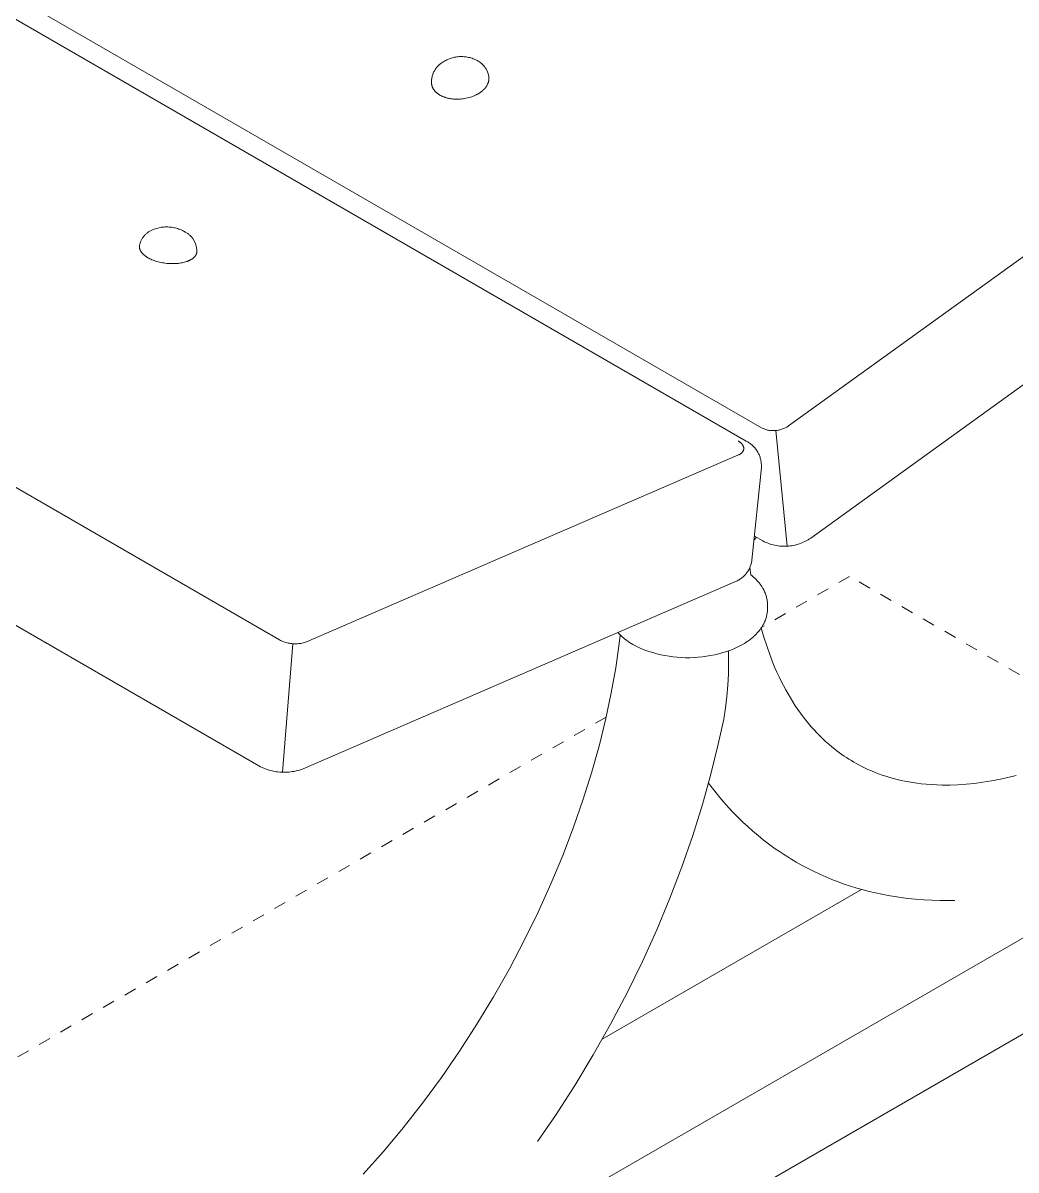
# Model space of a CAD drawing. Header units: inches. Extents: x -10 to 169, y -3 to 129.
# Drawn here: x 153.76 to 161.79, y 39.7 to 48.98 of the extents above; entities that cross this region are included whole.
import ezdxf

# ---------------------------------------------------------------- set-up
doc = ezdxf.new("R2010")
doc.units = ezdxf.units.IN
doc.linetypes.add('HIDDEN', pattern=[1.905, 1.27, -0.635])
doc.layers.add('ZANO_R', color=7, linetype='Continuous', lineweight=0)
doc.layers.add('ZANO_R_przerywana', color=250, linetype='HIDDEN', lineweight=0)

msp = doc.modelspace()

# ---------------------------------------------------------------- linework, layer by layer
at = {"layer": 'ZANO_R'}
for p, q in [((120.55331, 68.32183), (159.73256, 45.70168)), ((120.43024, 68.215), (159.60948, 45.59485)), ((155.83234, 43.98615), (116.6531, 66.6063)), ((155.66446, 42.96711), (116.48522, 65.58726)), ((157.1251, 48.63997), (157.13004, 48.6442)), ((157.12539, 48.64027), (157.13027, 48.64441)), ((157.13004, 48.6442), (157.13513, 48.64825)), ((157.13027, 48.64441), (157.13528, 48.64839)), ((157.13513, 48.64825), (157.14035, 48.65212)), ((157.13528, 48.64839), (157.14043, 48.65219)), ((157.14035, 48.65212), (157.1457, 48.65581)), ((157.14043, 48.65219), (157.1457, 48.65581)), ((157.1457, 48.65581), (157.15355, 48.66118)), ((157.1457, 48.65581), (157.15355, 48.66118)), ((157.15355, 48.66118), (157.16158, 48.66628)), ((157.15355, 48.66118), (157.16158, 48.66628)), ((157.16158, 48.66628), (157.16978, 48.67109)), ((157.16158, 48.66628), (157.16978, 48.67109)), ((157.16978, 48.67109), (157.17814, 48.67561)), ((157.16978, 48.67109), (157.17814, 48.67561)), ((157.17814, 48.67561), (157.18666, 48.67984)), ((157.17814, 48.67561), (157.18666, 48.67984)), ((157.18666, 48.67984), (157.19532, 48.68377)), ((157.18666, 48.67984), (157.19532, 48.68377)), ((157.19532, 48.68377), (157.20411, 48.6874)), ((157.19532, 48.68377), (157.20411, 48.6874)), ((157.20411, 48.6874), (157.21302, 48.69072)), ((157.20411, 48.6874), (157.21302, 48.69072)), ((157.21302, 48.69072), (157.22204, 48.69373)), ((157.21302, 48.69072), (157.22204, 48.69373)), ((157.22204, 48.69373), (157.23116, 48.69642)), ((157.22204, 48.69373), (157.23116, 48.69642)), ((157.23116, 48.69642), (157.24036, 48.69879)), ((157.23116, 48.69642), (157.24036, 48.69879)), ((157.24036, 48.69879), (157.24965, 48.70084)), ((157.24036, 48.69879), (157.24965, 48.70084)), ((157.24965, 48.70084), (157.259, 48.70257)), ((157.24965, 48.70084), (157.259, 48.70257)), ((157.259, 48.70257), (157.2684, 48.70397)), ((157.259, 48.70257), (157.2684, 48.70397)), ((157.2684, 48.70397), (157.27785, 48.70505)), ((157.2684, 48.70397), (157.27785, 48.70505)), ((157.27785, 48.70505), (157.28733, 48.70579)), ((157.27785, 48.70505), (157.28733, 48.70579)), ((157.28733, 48.70579), (157.29683, 48.7062)), ((157.28733, 48.70579), (157.29683, 48.7062)), ((157.29683, 48.7062), (157.30634, 48.70629)), ((157.29683, 48.7062), (157.30634, 48.70629)), ((157.30634, 48.70629), (157.31584, 48.70604)), ((157.30634, 48.70629), (157.31584, 48.70604)), ((157.31584, 48.70604), (157.32533, 48.70546)), ((157.31584, 48.70604), (157.32533, 48.70546)), ((157.32533, 48.70546), (157.3348, 48.70455)), ((157.32533, 48.70546), (157.3348, 48.70455)), ((157.3348, 48.70455), (157.34423, 48.70332)), ((157.3348, 48.70455), (157.34423, 48.70332)), ((157.34423, 48.70332), (157.3536, 48.70175)), ((157.34423, 48.70332), (157.3536, 48.70175)), ((157.3536, 48.70175), (157.36292, 48.69986)), ((157.3536, 48.70175), (157.36292, 48.69986)), ((157.36292, 48.69986), (157.37217, 48.69765)), ((157.36292, 48.69986), (157.37217, 48.69765)), ((157.37217, 48.69765), (157.38134, 48.69512)), ((157.37217, 48.69765), (157.38134, 48.69512)), ((157.38134, 48.69512), (157.39041, 48.69227)), ((157.38134, 48.69512), (157.39041, 48.69227)), ((157.39041, 48.69227), (157.39937, 48.6891)), ((157.39041, 48.69227), (157.39937, 48.6891)), ((157.39937, 48.6891), (157.40823, 48.68563)), ((157.39937, 48.6891), (157.40823, 48.68563)), ((157.40823, 48.68563), (157.41695, 48.68185)), ((157.40823, 48.68563), (157.41695, 48.68185)), ((157.41695, 48.68185), (157.42554, 48.67777)), ((157.41695, 48.68185), (157.42554, 48.67777)), ((157.42554, 48.67777), (157.43398, 48.67339)), ((157.42554, 48.67777), (157.43398, 48.67339)), ((157.43398, 48.67339), (157.4393, 48.67042)), ((157.43398, 48.67339), (157.43939, 48.67038)), ((157.4393, 48.67042), (157.44452, 48.66728)), ((157.43939, 48.67038), (157.44469, 48.66718)), ((157.44452, 48.66728), (157.44964, 48.66395)), ((157.44469, 48.66718), (157.44988, 48.66381)), ((157.44964, 48.66395), (157.45463, 48.66046)), ((157.44988, 48.66381), (157.45495, 48.66025)), ((157.45463, 48.66046), (157.4595, 48.6568)), ((157.45495, 48.66025), (157.45989, 48.65652)), ((157.4595, 48.6568), (157.46425, 48.65297)), ((157.45989, 48.65652), (157.4647, 48.65262)), ((157.46425, 48.65297), (157.46886, 48.64898)), ((157.4647, 48.65262), (157.46937, 48.64856)), ((157.46886, 48.64898), (157.47333, 48.64484)), ((157.46937, 48.64856), (157.4739, 48.64434)), ((157.47333, 48.64484), (157.47766, 48.64055)), ((157.4739, 48.64434), (157.47828, 48.63996)), ((157.47766, 48.64055), (157.48185, 48.63612)), ((157.06725, 48.54297), (157.06881, 48.54918)), ((157.06825, 48.54705), (157.06998, 48.55331)), ((157.06881, 48.54918), (157.07058, 48.55533)), ((157.06998, 48.55331), (157.07193, 48.55952)), ((157.07058, 48.55533), (157.07256, 48.56141)), ((157.07193, 48.55952), (157.0741, 48.56565)), ((157.07256, 48.56141), (157.07475, 48.56742)), ((157.0741, 48.56565), (157.07648, 48.5717)), ((157.07475, 48.56742), (157.07715, 48.57336)), ((157.07648, 48.5717), (157.07907, 48.57766)), ((157.07715, 48.57336), (157.07974, 48.5792)), ((157.07907, 48.57766), (157.08187, 48.58353)), ((157.07974, 48.5792), (157.08254, 48.58496)), ((157.08187, 48.58353), (157.08487, 48.5893)), ((157.08254, 48.58496), (157.08554, 48.59061)), ((157.08487, 48.5893), (157.08806, 48.59496)), ((157.08554, 48.59061), (157.08872, 48.59616)), ((157.08806, 48.59496), (157.09146, 48.60051)), ((157.08872, 48.59616), (157.0921, 48.6016)), ((157.09146, 48.60051), (157.09504, 48.60593)), ((157.0921, 48.6016), (157.09566, 48.60691)), ((157.09504, 48.60593), (157.09881, 48.61123)), ((157.09566, 48.60691), (157.0994, 48.6121)), ((157.09881, 48.61123), (157.10277, 48.61639)), ((157.0994, 48.6121), (157.10332, 48.61716)), ((157.10277, 48.61639), (157.1069, 48.62141)), ((157.10332, 48.61716), (157.10741, 48.62208)), ((157.1069, 48.62141), (157.11121, 48.62629)), ((157.10741, 48.62208), (157.11167, 48.62686)), ((157.11121, 48.62629), (157.11568, 48.63101)), ((157.11167, 48.62686), (157.11609, 48.63148)), ((157.11568, 48.63101), (157.12031, 48.63557)), ((157.11609, 48.63148), (157.12067, 48.63595)), ((157.12031, 48.63557), (157.1251, 48.63997)), ((157.12067, 48.63595), (157.12539, 48.64027)), ((157.47828, 48.63996), (157.48251, 48.63543)), ((157.48185, 48.63612), (157.48588, 48.63154)), ((157.48251, 48.63543), (157.48657, 48.63077)), ((157.48588, 48.63154), (157.48975, 48.62684)), ((157.48657, 48.63077), (157.49047, 48.62596)), ((157.48975, 48.62684), (157.49345, 48.622)), ((157.49047, 48.62596), (157.4942, 48.62102)), ((157.49345, 48.622), (157.497, 48.61704)), ((157.4942, 48.62102), (157.49776, 48.61595)), ((157.497, 48.61704), (157.50037, 48.61196)), ((157.49776, 48.61595), (157.50115, 48.61076)), ((157.50037, 48.61196), (157.50356, 48.60677)), ((157.50115, 48.61076), (157.50434, 48.60546)), ((157.50356, 48.60677), (157.50658, 48.60147)), ((157.50434, 48.60546), (157.50736, 48.60006)), ((157.50658, 48.60147), (157.50942, 48.59607)), ((157.50736, 48.60006), (157.51018, 48.59455)), ((157.50942, 48.59607), (157.51207, 48.59058)), ((157.51018, 48.59455), (157.51282, 48.58894)), ((157.51207, 48.59058), (157.51453, 48.58501)), ((157.51282, 48.58894), (157.51525, 48.58325)), ((157.51453, 48.58501), (157.5168, 48.57935)), ((157.51525, 48.58325), (157.51749, 48.57748)), ((157.5168, 48.57935), (157.51888, 48.57362)), ((157.51749, 48.57748), (157.51953, 48.57163)), ((157.51888, 48.57362), (157.52076, 48.56782)), ((157.51953, 48.57163), (157.52136, 48.56572)), ((157.52076, 48.56782), (157.52244, 48.56196)), ((157.52136, 48.56572), (157.52298, 48.55974)), ((157.52244, 48.56196), (157.52392, 48.55605)), ((157.52298, 48.55974), (157.5244, 48.55371)), ((157.52392, 48.55605), (157.5252, 48.55009)), ((157.5244, 48.55371), (157.52561, 48.54764)), ((157.5252, 48.55009), (157.52628, 48.54409)), ((157.52561, 48.54764), (157.52661, 48.54153)), ((157.06233, 48.50203), (157.0625, 48.50853)), ((157.06239, 48.49552), (157.06233, 48.50203)), ((157.06267, 48.48903), (157.06239, 48.49552)), ((157.06243, 48.49855), (157.06246, 48.50495)), ((157.06262, 48.49215), (157.06243, 48.49855)), ((157.06246, 48.50495), (157.06271, 48.51134)), ((157.0625, 48.50853), (157.0629, 48.51502)), ((157.06303, 48.48577), (157.06262, 48.49215)), ((157.06271, 48.51134), (157.06318, 48.51772)), ((157.0629, 48.51502), (157.06352, 48.52149)), ((157.06303, 48.48577), (157.06326, 48.484)), ((157.06318, 48.51772), (157.06387, 48.52408)), ((157.06326, 48.484), (157.06352, 48.48225)), ((157.06352, 48.52149), (157.06436, 48.52794)), ((157.06352, 48.48225), (157.06381, 48.48049)), ((157.06381, 48.48049), (157.06414, 48.47874)), ((157.06387, 48.52408), (157.06478, 48.53042)), ((157.06414, 48.47874), (157.06449, 48.477)), ((157.06436, 48.52794), (157.06544, 48.53435)), ((157.06449, 48.477), (157.06488, 48.47527)), ((157.06478, 48.53042), (157.06591, 48.53672)), ((157.06488, 48.47527), (157.0653, 48.47354)), ((157.0653, 48.47354), (157.06575, 48.47182)), ((157.06544, 48.53435), (157.06673, 48.54072)), ((157.06575, 48.47182), (157.06623, 48.4701)), ((157.06591, 48.53672), (157.06725, 48.54297)), ((157.06623, 48.4701), (157.06674, 48.4684)), ((157.06673, 48.54072), (157.06825, 48.54705)), ((157.06674, 48.4684), (157.06728, 48.4667)), ((157.06728, 48.4667), (157.06785, 48.46501)), ((157.06785, 48.46501), (157.06909, 48.46165)), ((157.06909, 48.46165), (157.07044, 48.45834)), ((157.07044, 48.45834), (157.07191, 48.45506)), ((157.07191, 48.45506), (157.0735, 48.45183)), ((157.49851, 48.4547), (157.50141, 48.45845)), ((157.50141, 48.45845), (157.50418, 48.46226)), ((157.50418, 48.46226), (157.50681, 48.46613)), ((157.50681, 48.46613), (157.50931, 48.47006)), ((157.50931, 48.47006), (157.51167, 48.47404)), ((157.51167, 48.47404), (157.51387, 48.47808)), ((157.51387, 48.47808), (157.51593, 48.48216)), ((157.51593, 48.48216), (157.51689, 48.48421)), ((157.51689, 48.48421), (157.51782, 48.48628)), ((157.51782, 48.48628), (157.51871, 48.48835)), ((157.51871, 48.48835), (157.51955, 48.49043)), ((157.51955, 48.49043), (157.52036, 48.49253)), ((157.52036, 48.49253), (157.52112, 48.49463)), ((157.52112, 48.49463), (157.52184, 48.49673)), ((157.52184, 48.49673), (157.52252, 48.49885)), ((157.52252, 48.49885), (157.52315, 48.50096)), ((157.52315, 48.50096), (157.52374, 48.50309)), ((157.52374, 48.50309), (157.52428, 48.50522)), ((157.52428, 48.50522), (157.52478, 48.50735)), ((157.52478, 48.50735), (157.52524, 48.50949)), ((157.52524, 48.50949), (157.52565, 48.51163)), ((157.52565, 48.51163), (157.52602, 48.51377)), ((157.52602, 48.51377), (157.52634, 48.51591)), ((157.52634, 48.51591), (157.52661, 48.51806)), ((157.52684, 48.53942), (157.52661, 48.54153)), ((157.52661, 48.51806), (157.52684, 48.5202)), ((157.52702, 48.5373), (157.52684, 48.53942)), ((157.52684, 48.5202), (157.52703, 48.52235)), ((157.52716, 48.53517), (157.52702, 48.5373)), ((157.52703, 48.52235), (157.52717, 48.52449)), ((157.52726, 48.53304), (157.52716, 48.53517)), ((157.52717, 48.52449), (157.52726, 48.52663)), ((157.5273, 48.53091), (157.52726, 48.53304)), ((157.52726, 48.52663), (157.5273, 48.52877)), ((157.5273, 48.52877), (157.5273, 48.53091)), ((157.0735, 48.45183), (157.07519, 48.44864)), ((157.07519, 48.44864), (157.07699, 48.4455)), ((157.07699, 48.4455), (157.07891, 48.4424)), ((157.07891, 48.4424), (157.08092, 48.43936)), ((157.08092, 48.43936), (157.08303, 48.43636)), ((157.08303, 48.43636), (157.08525, 48.43342)), ((157.08525, 48.43342), (157.08755, 48.43054)), ((157.08755, 48.43054), (157.08995, 48.42771)), ((157.08995, 48.42771), (157.09243, 48.42494)), ((157.09243, 48.42494), (157.095, 48.42223)), ((157.095, 48.42223), (157.09765, 48.41958)), ((157.09765, 48.41958), (157.10038, 48.41699)), ((157.10038, 48.41699), (157.10318, 48.41446)), ((157.10318, 48.41446), (157.10605, 48.412)), ((157.10605, 48.412), (157.10899, 48.4096)), ((157.10899, 48.4096), (157.11199, 48.40726)), ((157.11199, 48.40726), (157.11505, 48.40499)), ((157.11505, 48.40499), (157.11816, 48.40278)), ((157.11816, 48.40278), (157.12133, 48.40063)), ((157.12133, 48.40063), (157.12455, 48.39855)), ((157.12455, 48.39855), (157.12781, 48.39653)), ((157.12781, 48.39653), (157.13111, 48.39458)), ((157.13111, 48.39458), (157.13482, 48.3925)), ((157.13482, 48.3925), (157.13864, 48.39045)), ((157.13864, 48.39045), (157.14257, 48.38845)), ((157.14257, 48.38845), (157.14661, 48.3865)), ((157.14661, 48.3865), (157.15076, 48.3846)), ((157.15076, 48.3846), (157.15503, 48.38275)), ((157.15503, 48.38275), (157.1594, 48.38096)), ((157.1594, 48.38096), (157.16388, 48.37923)), ((157.16388, 48.37923), (157.16847, 48.37756)), ((157.16847, 48.37756), (157.17317, 48.37596)), ((157.17317, 48.37596), (157.17796, 48.37442)), ((157.17796, 48.37442), (157.18286, 48.37295)), ((157.18286, 48.37295), (157.18785, 48.37156)), ((157.18785, 48.37156), (157.19293, 48.37025)), ((157.19293, 48.37025), (157.19811, 48.36901)), ((157.19811, 48.36901), (157.20337, 48.36786)), ((157.20337, 48.36786), (157.20872, 48.36679)), ((157.20872, 48.36679), (157.21415, 48.36581)), ((157.21415, 48.36581), (157.21965, 48.36491)), ((157.21965, 48.36491), (157.22522, 48.36411)), ((157.22522, 48.36411), (157.23086, 48.3634)), ((157.23086, 48.3634), (157.23656, 48.36278)), ((157.23656, 48.36278), (157.24813, 48.36184)), ((157.28376, 48.3614), (157.29579, 48.36206)), ((157.29579, 48.36206), (157.30782, 48.36314)), ((157.30782, 48.36314), (157.3198, 48.36461)), ((157.3198, 48.36461), (157.33168, 48.36648)), ((157.33168, 48.36648), (157.34341, 48.36872)), ((157.34341, 48.36872), (157.35495, 48.37134)), ((157.35495, 48.37134), (157.36627, 48.3743)), ((157.36627, 48.3743), (157.37731, 48.3776)), ((157.37731, 48.3776), (157.38805, 48.3812)), ((157.38805, 48.3812), (157.39845, 48.3851)), ((157.39845, 48.3851), (157.40848, 48.38926)), ((157.40848, 48.38926), (157.41335, 48.39143)), ((157.41335, 48.39143), (157.41812, 48.39366)), ((157.41812, 48.39366), (157.42279, 48.39594)), ((157.42279, 48.39594), (157.42736, 48.39827)), ((157.42736, 48.39827), (157.43181, 48.40064)), ((157.43181, 48.40064), (157.43616, 48.40307)), ((157.43616, 48.40307), (157.4404, 48.40553)), ((157.4404, 48.40553), (157.44452, 48.40803)), ((157.44452, 48.40803), (157.44854, 48.41056)), ((157.44854, 48.41056), (157.45244, 48.41313)), ((157.45244, 48.41313), (157.45623, 48.41572)), ((157.45623, 48.41572), (157.4599, 48.41834)), ((157.4599, 48.41834), (157.46381, 48.42125)), ((157.46381, 48.42125), (157.46766, 48.42424)), ((157.46766, 48.42424), (157.47144, 48.42731)), ((157.47144, 48.42731), (157.47514, 48.43046)), ((157.47514, 48.43046), (157.47877, 48.4337)), ((157.47877, 48.4337), (157.48231, 48.43701)), ((157.48231, 48.43701), (157.48576, 48.4404)), ((157.48576, 48.4404), (157.48911, 48.44387)), ((157.48911, 48.44387), (157.49235, 48.44741)), ((157.49235, 48.44741), (157.49549, 48.45102)), ((157.49549, 48.45102), (157.49851, 48.4547)), ((157.24813, 48.36184), (157.25988, 48.36129)), ((157.25988, 48.36129), (157.27178, 48.36114)), ((157.27178, 48.36114), (157.28376, 48.3614)), ((159.95183, 45.71695), (163.44638, 48.23881)), ((154.72708, 47.24366), (154.73048, 47.24837)), ((154.73018, 47.24797), (154.73375, 47.2526)), ((154.73048, 47.24837), (154.73405, 47.25296)), ((154.73375, 47.2526), (154.73748, 47.2571)), ((154.73405, 47.25296), (154.73778, 47.25742)), ((154.73748, 47.2571), (154.74136, 47.26147)), ((154.73778, 47.25742), (154.74165, 47.26176)), ((154.74136, 47.26147), (154.74539, 47.2657)), ((154.74165, 47.26176), (154.74567, 47.26596)), ((154.74539, 47.2657), (154.74956, 47.26979)), ((154.74567, 47.26596), (154.74983, 47.27002)), ((154.74956, 47.26979), (154.75387, 47.27373)), ((154.74983, 47.27002), (154.75413, 47.27393)), ((154.75387, 47.27373), (154.75832, 47.27753)), ((154.75413, 47.27393), (154.75856, 47.2777)), ((154.75832, 47.27753), (154.76289, 47.28117)), ((154.75856, 47.2777), (154.76311, 47.28131)), ((154.76289, 47.28117), (154.76758, 47.28465)), ((154.76311, 47.28131), (154.76779, 47.28477)), ((154.76758, 47.28465), (154.77239, 47.28796)), ((154.76779, 47.28477), (154.77258, 47.28806)), ((154.77239, 47.28796), (154.77732, 47.29111)), ((154.77258, 47.28806), (154.77748, 47.29119)), ((154.77732, 47.29111), (154.78235, 47.29409)), ((154.77748, 47.29119), (154.78248, 47.29415)), ((154.78235, 47.29409), (154.78747, 47.29689)), ((154.78248, 47.29415), (154.78758, 47.29693)), ((154.78747, 47.29689), (154.79269, 47.29951)), ((154.78758, 47.29693), (154.79278, 47.29954)), ((154.79269, 47.29951), (154.798, 47.30196)), ((154.79278, 47.29954), (154.79806, 47.30197)), ((154.798, 47.30196), (154.80339, 47.30422)), ((154.79806, 47.30197), (154.80342, 47.30422)), ((154.80339, 47.30422), (154.80885, 47.30629)), ((154.80342, 47.30422), (154.80885, 47.30629)), ((154.80885, 47.30629), (154.81835, 47.30992)), ((154.80885, 47.30629), (154.81835, 47.30992)), ((154.81835, 47.30992), (154.82796, 47.31322)), ((154.81835, 47.30992), (154.82796, 47.31322)), ((154.82796, 47.31322), (154.83769, 47.31619)), ((154.82796, 47.31322), (154.83769, 47.31619)), ((154.83769, 47.31619), (154.84751, 47.31882)), ((154.83769, 47.31619), (154.84751, 47.31882)), ((154.84751, 47.31882), (154.85741, 47.32111)), ((154.84751, 47.31882), (154.85741, 47.32111)), ((154.85741, 47.32111), (154.86739, 47.32306)), ((154.85741, 47.32111), (154.86739, 47.32306)), ((154.86739, 47.32306), (154.87742, 47.32466)), ((154.86739, 47.32306), (154.87742, 47.32466)), ((154.87742, 47.32466), (154.88751, 47.32592)), ((154.87742, 47.32466), (154.88751, 47.32592)), ((154.88751, 47.32592), (154.89764, 47.32683)), ((154.88751, 47.32592), (154.89764, 47.32683)), ((154.89764, 47.32683), (154.90779, 47.32739)), ((154.89764, 47.32683), (154.90779, 47.32739)), ((154.90779, 47.32739), (154.91795, 47.3276)), ((154.90779, 47.32739), (154.91795, 47.3276)), ((154.91795, 47.3276), (154.92811, 47.32745)), ((154.91795, 47.3276), (154.92811, 47.32745)), ((154.92811, 47.32745), (154.93827, 47.32696)), ((154.92811, 47.32745), (154.93827, 47.32696)), ((154.93827, 47.32696), (154.9484, 47.32612)), ((154.93827, 47.32696), (154.9484, 47.32612)), ((154.9484, 47.32612), (154.95849, 47.32493)), ((154.9484, 47.32612), (154.95849, 47.32493)), ((154.95849, 47.32493), (154.96854, 47.3234)), ((154.95849, 47.32493), (154.96854, 47.3234)), ((154.96854, 47.3234), (154.97853, 47.32152)), ((154.96854, 47.3234), (154.97853, 47.32152)), ((154.97853, 47.32152), (154.98845, 47.31929)), ((154.97853, 47.32152), (154.98845, 47.31929)), ((154.98845, 47.31929), (154.99829, 47.31673)), ((154.98845, 47.31929), (154.99829, 47.31673)), ((154.99829, 47.31673), (155.00803, 47.31383)), ((154.99829, 47.31673), (155.00803, 47.31383)), ((155.00803, 47.31383), (155.01767, 47.31059)), ((155.00803, 47.31383), (155.01767, 47.31059)), ((155.01767, 47.31059), (155.02719, 47.30702)), ((155.01767, 47.31059), (155.02719, 47.30702)), ((155.02719, 47.30702), (155.03658, 47.30313)), ((155.02719, 47.30702), (155.03658, 47.30313)), ((155.03658, 47.30313), (155.04583, 47.29892)), ((155.03658, 47.30313), (155.04583, 47.29892)), ((155.04583, 47.29892), (155.05493, 47.29439)), ((155.04583, 47.29892), (155.05493, 47.29439)), ((155.05493, 47.29439), (155.06387, 47.28955)), ((155.05493, 47.29439), (155.06387, 47.28955)), ((155.06387, 47.28955), (155.06931, 47.28676)), ((155.06387, 47.28955), (155.06937, 47.28674)), ((155.06931, 47.28676), (155.07465, 47.28379)), ((155.06937, 47.28674), (155.07477, 47.28374)), ((155.07465, 47.28379), (155.07989, 47.28064)), ((155.07477, 47.28374), (155.08006, 47.28056)), ((155.07989, 47.28064), (155.08501, 47.27731)), ((155.08006, 47.28056), (155.08523, 47.27719)), ((155.08501, 47.27731), (155.09002, 47.2738)), ((155.08523, 47.27719), (155.09029, 47.27365)), ((155.09002, 47.2738), (155.0949, 47.27012)), ((155.09029, 47.27365), (155.09522, 47.26993)), ((155.0949, 47.27012), (155.09965, 47.26628)), ((155.09522, 47.26993), (155.10001, 47.26604)), ((155.09965, 47.26628), (155.10427, 47.26228)), ((155.10001, 47.26604), (155.10467, 47.26198)), ((155.10427, 47.26228), (155.10875, 47.25812)), ((155.10467, 47.26198), (155.10918, 47.25777)), ((155.10875, 47.25812), (155.11308, 47.25381)), ((155.10918, 47.25777), (155.11355, 47.2534)), ((155.11308, 47.25381), (155.11726, 47.24935)), ((155.11355, 47.2534), (155.11775, 47.24888)), ((155.11726, 47.24935), (155.12128, 47.24475)), ((155.11775, 47.24888), (155.1218, 47.24421)), ((163.62752, 47.33236), (160.13297, 44.8105)), ((154.69833, 47.1669), (154.69835, 47.16852)), ((154.69836, 47.16529), (154.69833, 47.1669)), ((154.69835, 47.16852), (154.6984, 47.17013)), ((154.69844, 47.16367), (154.69836, 47.16529)), ((154.6984, 47.17013), (154.69851, 47.17173)), ((154.69856, 47.16204), (154.69844, 47.16367)), ((154.69851, 47.17173), (154.69865, 47.17334)), ((154.69872, 47.16042), (154.69856, 47.16204)), ((154.69865, 47.17334), (154.69968, 47.17909)), ((154.69893, 47.15879), (154.69872, 47.16042)), ((154.69875, 47.17425), (154.69981, 47.17997)), ((154.69919, 47.15716), (154.69893, 47.15879)), ((154.69948, 47.15553), (154.69919, 47.15716)), ((154.69982, 47.1539), (154.69948, 47.15553)), ((154.69968, 47.17909), (154.7009, 47.1848)), ((154.69981, 47.17997), (154.70106, 47.18565)), ((154.7009, 47.1848), (154.70231, 47.19047)), ((154.70106, 47.18565), (154.7025, 47.19128)), ((154.70231, 47.19047), (154.70392, 47.19609)), ((154.7025, 47.19128), (154.70413, 47.19686)), ((154.70392, 47.19609), (154.70572, 47.20165)), ((154.70413, 47.19686), (154.70596, 47.20238)), ((154.70572, 47.20165), (154.70772, 47.20714)), ((154.70596, 47.20238), (154.70797, 47.20784)), ((154.70772, 47.20714), (154.7099, 47.21256)), ((154.70797, 47.20784), (154.71016, 47.21322)), ((154.7099, 47.21256), (154.71226, 47.21791)), ((154.71016, 47.21322), (154.71254, 47.21852)), ((154.71226, 47.21791), (154.71481, 47.22316)), ((154.71254, 47.21852), (154.7151, 47.22374)), ((154.71481, 47.22316), (154.71754, 47.22833)), ((154.7151, 47.22374), (154.71784, 47.22887)), ((154.71754, 47.22833), (154.72044, 47.2334)), ((154.71784, 47.22887), (154.72075, 47.23391)), ((154.72044, 47.2334), (154.72352, 47.23837)), ((154.72075, 47.23391), (154.72383, 47.23884)), ((154.72352, 47.23837), (154.72677, 47.24323)), ((154.72383, 47.23884), (154.72708, 47.24366)), ((154.72677, 47.24323), (154.73018, 47.24797)), ((155.12128, 47.24475), (155.12515, 47.24001)), ((155.1218, 47.24421), (155.12568, 47.23941)), ((155.12515, 47.24001), (155.12885, 47.23515)), ((155.12568, 47.23941), (155.1294, 47.23448)), ((155.12885, 47.23515), (155.13238, 47.23016)), ((155.1294, 47.23448), (155.13293, 47.22942)), ((155.13238, 47.23016), (155.13573, 47.22505)), ((155.13293, 47.22942), (155.13629, 47.22423)), ((155.13573, 47.22505), (155.13891, 47.21983)), ((155.13629, 47.22423), (155.13947, 47.21894)), ((155.13891, 47.21983), (155.14191, 47.2145)), ((155.13947, 47.21894), (155.14246, 47.21354)), ((155.14191, 47.2145), (155.14472, 47.20907)), ((155.14246, 47.21354), (155.14526, 47.20803)), ((155.14472, 47.20907), (155.14734, 47.20355)), ((155.14526, 47.20803), (155.14786, 47.20243)), ((155.14734, 47.20355), (155.14977, 47.19795)), ((155.14786, 47.20243), (155.15027, 47.19675)), ((155.14977, 47.19795), (155.15201, 47.19226)), ((155.15027, 47.19675), (155.15248, 47.19098)), ((155.15201, 47.19226), (155.15405, 47.1865)), ((155.15248, 47.19098), (155.15448, 47.18514)), ((155.15405, 47.1865), (155.15589, 47.18067)), ((155.15448, 47.18514), (155.15629, 47.17924)), ((155.15589, 47.18067), (155.15753, 47.17478)), ((155.15629, 47.17924), (155.15788, 47.17327)), ((155.15753, 47.17478), (155.15896, 47.16884)), ((155.15788, 47.17327), (155.15926, 47.16725)), ((155.15896, 47.16884), (155.16019, 47.16285)), ((155.15926, 47.16725), (155.16044, 47.16119)), ((155.16019, 47.16285), (155.16121, 47.15683)), ((155.16044, 47.16119), (155.1614, 47.15509)), ((155.16121, 47.15683), (155.16203, 47.15077)), ((154.70021, 47.15228), (154.69982, 47.1539)), ((154.70063, 47.15065), (154.70021, 47.15228)), ((154.70111, 47.14902), (154.70063, 47.15065)), ((154.70162, 47.1474), (154.70111, 47.14902)), ((154.70218, 47.14577), (154.70162, 47.1474)), ((154.70277, 47.14415), (154.70218, 47.14577)), ((154.70341, 47.14254), (154.70277, 47.14415)), ((154.7041, 47.14092), (154.70341, 47.14254)), ((154.70482, 47.13931), (154.7041, 47.14092)), ((154.70559, 47.13771), (154.70482, 47.13931)), ((154.70639, 47.1361), (154.70559, 47.13771)), ((154.70724, 47.13451), (154.70639, 47.1361)), ((154.70812, 47.13292), (154.70724, 47.13451)), ((154.70904, 47.13133), (154.70812, 47.13292)), ((154.71001, 47.12976), (154.70904, 47.13133)), ((154.71101, 47.12819), (154.71001, 47.12976)), ((154.71205, 47.12662), (154.71101, 47.12819)), ((154.71312, 47.12507), (154.71205, 47.12662)), ((154.71423, 47.12352), (154.71312, 47.12507)), ((154.71538, 47.12198), (154.71423, 47.12352)), ((154.71778, 47.11892), (154.71538, 47.12198)), ((154.72032, 47.11591), (154.71778, 47.11892)), ((154.72298, 47.11293), (154.72032, 47.11591)), ((154.72578, 47.11), (154.72298, 47.11293)), ((154.72869, 47.10711), (154.72578, 47.11)), ((154.73172, 47.10428), (154.72869, 47.10711)), ((154.73486, 47.10148), (154.73172, 47.10428)), ((154.73811, 47.09875), (154.73486, 47.10148)), ((154.74145, 47.09606), (154.73811, 47.09875)), ((154.74488, 47.09343), (154.74145, 47.09606)), ((154.74841, 47.09085), (154.74488, 47.09343)), ((154.75201, 47.08833), (154.74841, 47.09085)), ((154.75569, 47.08587), (154.75201, 47.08833)), ((154.75943, 47.08347), (154.75569, 47.08587)), ((154.76325, 47.08113), (154.75943, 47.08347)), ((154.76712, 47.07885), (154.76325, 47.08113)), ((154.77464, 47.07467), (154.76712, 47.07885)), ((154.78261, 47.07057), (154.77464, 47.07467)), ((154.79103, 47.06656), (154.78261, 47.07057)), ((154.79989, 47.06268), (154.79103, 47.06656)), ((154.80917, 47.05892), (154.79989, 47.06268)), ((155.11525, 47.0631), (155.11216, 47.06137)), ((155.11827, 47.06488), (155.11525, 47.0631)), ((155.12123, 47.06672), (155.11827, 47.06488)), ((155.12411, 47.06861), (155.12123, 47.06672)), ((155.12692, 47.07055), (155.12411, 47.06861)), ((155.12966, 47.07255), (155.12692, 47.07055)), ((155.13231, 47.07459), (155.12966, 47.07255)), ((155.13487, 47.07668), (155.13231, 47.07459)), ((155.13735, 47.07883), (155.13487, 47.07668)), ((155.13973, 47.08102), (155.13735, 47.07883)), ((155.14201, 47.08326), (155.13973, 47.08102)), ((155.1442, 47.08554), (155.14201, 47.08326)), ((155.14628, 47.08787), (155.1442, 47.08554)), ((155.14728, 47.08905), (155.14628, 47.08787)), ((155.14825, 47.09025), (155.14728, 47.08905)), ((155.1492, 47.09145), (155.14825, 47.09025)), ((155.15011, 47.09266), (155.1492, 47.09145)), ((155.151, 47.09388), (155.15011, 47.09266)), ((155.15186, 47.09512), (155.151, 47.09388)), ((155.1527, 47.09636), (155.15186, 47.09512)), ((155.1535, 47.09761), (155.1527, 47.09636)), ((155.15427, 47.09887), (155.1535, 47.09761)), ((155.15502, 47.10014), (155.15427, 47.09887)), ((155.15573, 47.10142), (155.15502, 47.10014)), ((155.15641, 47.10271), (155.15573, 47.10142)), ((155.15706, 47.10401), (155.15641, 47.10271)), ((155.15769, 47.10531), (155.15706, 47.10401)), ((155.15827, 47.10663), (155.15769, 47.10531)), ((155.15883, 47.10795), (155.15827, 47.10663)), ((155.15936, 47.10928), (155.15883, 47.10795)), ((155.15985, 47.11061), (155.15936, 47.10928)), ((155.16031, 47.11195), (155.15985, 47.11061)), ((155.16074, 47.1133), (155.16031, 47.11195)), ((155.16114, 47.11466), (155.16074, 47.1133)), ((155.1615, 47.11602), (155.16114, 47.11466)), ((155.1614, 47.15509), (155.16215, 47.14896)), ((155.16183, 47.11738), (155.1615, 47.11602)), ((155.16213, 47.11876), (155.16183, 47.11738)), ((155.16203, 47.15077), (155.16263, 47.14469)), ((155.1624, 47.12013), (155.16213, 47.11876)), ((155.16215, 47.14896), (155.16268, 47.14281)), ((155.16263, 47.12152), (155.1624, 47.12013)), ((155.16263, 47.14469), (155.16303, 47.13859)), ((155.16283, 47.1229), (155.16263, 47.12152)), ((155.16268, 47.14281), (155.163, 47.13664)), ((155.16299, 47.12429), (155.16283, 47.1229)), ((155.1631, 47.13047), (155.16299, 47.12429)), ((155.163, 47.13664), (155.1631, 47.13047)), ((155.16303, 47.13859), (155.16322, 47.13248)), ((155.16322, 47.13248), (155.16319, 47.12637)), ((154.81886, 47.05533), (154.80917, 47.05892)), ((154.82894, 47.0519), (154.81886, 47.05533)), ((154.83937, 47.04868), (154.82894, 47.0519)), ((154.85015, 47.04567), (154.83937, 47.04868)), ((154.86122, 47.04289), (154.85015, 47.04567)), ((154.87257, 47.04036), (154.86122, 47.04289)), ((154.88413, 47.0381), (154.87257, 47.04036)), ((154.89589, 47.03612), (154.88413, 47.0381)), ((154.90778, 47.03442), (154.89589, 47.03612)), ((154.91976, 47.03303), (154.90778, 47.03442)), ((154.93179, 47.03195), (154.91976, 47.03303)), ((154.94382, 47.03118), (154.93179, 47.03195)), ((154.9558, 47.03072), (154.94382, 47.03118)), ((154.96768, 47.03058), (154.9558, 47.03072)), ((154.97941, 47.03076), (154.96768, 47.03058)), ((154.99096, 47.03124), (154.97941, 47.03076)), ((155.00227, 47.03202), (154.99096, 47.03124)), ((155.01331, 47.03309), (155.00227, 47.03202)), ((155.02405, 47.03444), (155.01331, 47.03309)), ((155.03445, 47.03606), (155.02405, 47.03444)), ((155.04448, 47.03793), (155.03445, 47.03606)), ((155.05413, 47.04004), (155.04448, 47.03793)), ((155.06336, 47.04237), (155.05413, 47.04004)), ((155.07216, 47.04489), (155.06336, 47.04237)), ((155.08052, 47.0476), (155.07216, 47.04489)), ((155.08454, 47.04902), (155.08052, 47.0476)), ((155.08844, 47.05048), (155.08454, 47.04902)), ((155.09223, 47.05198), (155.08844, 47.05048)), ((155.0959, 47.05351), (155.09223, 47.05198)), ((155.09925, 47.05497), (155.0959, 47.05351)), ((155.10255, 47.05649), (155.09925, 47.05497)), ((155.10581, 47.05806), (155.10255, 47.05649)), ((155.10901, 47.05969), (155.10581, 47.05806)), ((155.11216, 47.06137), (155.10901, 47.05969)), ((159.73256, 45.70168), (159.73951, 45.69844)), ((159.73951, 45.69844), (159.74657, 45.69544)), ((159.74657, 45.69544), (159.75373, 45.69269)), ((159.75373, 45.69269), (159.76099, 45.6902)), ((159.76099, 45.6902), (159.76832, 45.68795)), ((159.76832, 45.68795), (159.77573, 45.68597)), ((159.77573, 45.68597), (159.78321, 45.68424)), ((159.78321, 45.68424), (159.79074, 45.68277)), ((159.79074, 45.68277), (159.79832, 45.68157)), ((159.79832, 45.68157), (159.80593, 45.68064)), ((159.80593, 45.68064), (159.81357, 45.67997)), ((159.81357, 45.67997), (159.82123, 45.67956)), ((159.82123, 45.67956), (159.8289, 45.67943)), ((159.8289, 45.67943), (159.83657, 45.67956)), ((159.83657, 45.67956), (159.84424, 45.67996)), ((159.84424, 45.67996), (159.85188, 45.68062)), ((159.94207, 44.74425), (159.84937, 45.68043)), ((159.85188, 45.68062), (159.85949, 45.68156)), ((159.85949, 45.68156), (159.86707, 45.68275)), ((159.86707, 45.68275), (159.8746, 45.68422)), ((159.8746, 45.68422), (159.88208, 45.68594)), ((159.88208, 45.68594), (159.88949, 45.68792)), ((159.88949, 45.68792), (159.89683, 45.69016)), ((159.89683, 45.69016), (159.90408, 45.69266)), ((159.90408, 45.69266), (159.91124, 45.6954)), ((159.91124, 45.6954), (159.91831, 45.6984)), ((159.91831, 45.6984), (159.92526, 45.70163)), ((159.92526, 45.70163), (159.9321, 45.70511)), ((159.9321, 45.70511), (159.93881, 45.70883)), ((159.93881, 45.70883), (159.94539, 45.71278)), ((159.94539, 45.71278), (159.95183, 45.71695)), ((159.54531, 45.59404), (159.5476, 45.59307)), ((159.5476, 45.59307), (159.54987, 45.59202)), ((159.54987, 45.59202), (159.55209, 45.59089)), ((159.55209, 45.59089), (159.55428, 45.58969)), ((159.55428, 45.58969), (159.55642, 45.58842)), ((159.55642, 45.58842), (159.55852, 45.58707)), ((159.55852, 45.58707), (159.56057, 45.58565)), ((159.56057, 45.58565), (159.56257, 45.58416)), ((159.56257, 45.58416), (159.56452, 45.5826)), ((159.56452, 45.5826), (159.56642, 45.58098)), ((159.56642, 45.58098), (159.56826, 45.5793)), ((159.56826, 45.5793), (159.57004, 45.57755)), ((159.57004, 45.57755), (159.57176, 45.57574)), ((159.60948, 45.59485), (159.61628, 45.59129)), ((159.61628, 45.59129), (159.62295, 45.5875)), ((159.62295, 45.5875), (159.62949, 45.58348)), ((159.62949, 45.58348), (159.63588, 45.57924)), ((159.63588, 45.57924), (159.64213, 45.57478)), ((159.54833, 45.4839), (159.55047, 45.48467)), ((159.55047, 45.48467), (159.55259, 45.48552)), ((159.55259, 45.48552), (159.55467, 45.48644)), ((159.55467, 45.48644), (159.55672, 45.48743)), ((159.55672, 45.48743), (159.55874, 45.48849)), ((159.55874, 45.48849), (159.56071, 45.48962)), ((159.56071, 45.48962), (159.56265, 45.49082)), ((159.56265, 45.49082), (159.56454, 45.49209)), ((159.56454, 45.49209), (159.56639, 45.49342)), ((159.56639, 45.49342), (159.56819, 45.49481)), ((159.56819, 45.49481), (159.56995, 45.49627)), ((159.56995, 45.49627), (159.57164, 45.49779)), ((159.57164, 45.49779), (159.57329, 45.49936)), ((159.57176, 45.57574), (159.57342, 45.57388)), ((159.57329, 45.49936), (159.57488, 45.50099)), ((159.57342, 45.57388), (159.57501, 45.57196)), ((159.57488, 45.50099), (159.57641, 45.50268)), ((159.57501, 45.57196), (159.57654, 45.56999)), ((159.57641, 45.50268), (159.57789, 45.50441)), ((159.57654, 45.56999), (159.57799, 45.56796)), ((159.57789, 45.50441), (159.5793, 45.5062)), ((159.57799, 45.56796), (159.57938, 45.56589)), ((159.5793, 45.5062), (159.58065, 45.50803)), ((159.57938, 45.56589), (159.5807, 45.56377)), ((159.58065, 45.50803), (159.58193, 45.50992)), ((159.5807, 45.56377), (159.58194, 45.56161)), ((159.58193, 45.50992), (159.58315, 45.51184)), ((159.58194, 45.56161), (159.58311, 45.5594)), ((159.58311, 45.5594), (159.5842, 45.55716)), ((159.58315, 45.51184), (159.5843, 45.51381)), ((159.5842, 45.55716), (159.58522, 45.55488)), ((159.5843, 45.51381), (159.58538, 45.51581)), ((159.58522, 45.55488), (159.58616, 45.55257)), ((159.58538, 45.51581), (159.5864, 45.51785)), ((159.58616, 45.55257), (159.58701, 45.55023)), ((159.5864, 45.51785), (159.58733, 45.51992)), ((159.58701, 45.55023), (159.58779, 45.54786)), ((159.58733, 45.51992), (159.5882, 45.52203)), ((159.58779, 45.54786), (159.58849, 45.54546)), ((159.5882, 45.52203), (159.589, 45.52417)), ((159.58849, 45.54546), (159.5891, 45.54304)), ((159.589, 45.52417), (159.58971, 45.52633)), ((159.5891, 45.54304), (159.58963, 45.54061)), ((159.58963, 45.54061), (159.59008, 45.53815)), ((159.58971, 45.52633), (159.59036, 45.52851)), ((159.59008, 45.53815), (159.59044, 45.53568)), ((159.59036, 45.52851), (159.59093, 45.53072)), ((159.59044, 45.53568), (159.59072, 45.53321)), ((159.59072, 45.53321), (159.59091, 45.53072)), ((159.64213, 45.57478), (159.64822, 45.57011)), ((159.64822, 45.57011), (159.65414, 45.56524)), ((159.65414, 45.56524), (159.6599, 45.56016)), ((159.6599, 45.56016), (159.66548, 45.55489)), ((159.66548, 45.55489), (159.67087, 45.54943)), ((159.67087, 45.54943), (159.67607, 45.54378)), ((159.67607, 45.54378), (159.68107, 45.53796)), ((159.68107, 45.53796), (159.68587, 45.53198)), ((159.68587, 45.53198), (159.69047, 45.52583)), ((159.69047, 45.52583), (159.69484, 45.51953)), ((159.69484, 45.51953), (159.699, 45.51308)), ((159.699, 45.51308), (159.70294, 45.50649)), ((159.70294, 45.50649), (159.70664, 45.49977)), ((159.70664, 45.49977), (159.71012, 45.49293)), ((159.71012, 45.49293), (159.71335, 45.48597)), ((159.71335, 45.48597), (159.71635, 45.4789)), ((156.05161, 43.9699), (159.54616, 45.4832)), ((159.54616, 45.4832), (159.54833, 45.4839)), ((159.71635, 45.4789), (159.7191, 45.47174)), ((159.7191, 45.47174), (159.7216, 45.46448)), ((159.7216, 45.46448), (159.72385, 45.45715)), ((159.72385, 45.45715), (159.72585, 45.44974)), ((159.72585, 45.44974), (159.72759, 45.44226)), ((159.72759, 45.44226), (159.72907, 45.43473)), ((159.72907, 45.43473), (159.7303, 45.42716)), ((159.7303, 45.42716), (159.73126, 45.41954)), ((159.73126, 45.41954), (159.73196, 45.4119)), ((159.73196, 45.4119), (159.7324, 45.40424)), ((159.7324, 45.40424), (159.73257, 45.39657)), ((159.73257, 45.39657), (159.73248, 45.38889)), ((159.73213, 45.38123), (159.65571, 44.63095)), ((159.73248, 45.38889), (159.73213, 45.38123)), ((159.6789, 44.80096), (159.67221, 44.79302)), ((159.74481, 44.78666), (159.67563, 44.8266)), ((159.68537, 44.80908), (159.6789, 44.80096)), ((159.6916, 44.81738), (159.68537, 44.80908)), ((159.75622, 44.7809), (159.74481, 44.78666)), ((159.76782, 44.77553), (159.75622, 44.7809)), ((159.77959, 44.77057), (159.76782, 44.77553)), ((159.79152, 44.766), (159.77959, 44.77057)), ((159.80361, 44.76185), (159.79152, 44.766)), ((159.81583, 44.75811), (159.80361, 44.76185)), ((159.82817, 44.7548), (159.81583, 44.75811)), ((159.84061, 44.7519), (159.82817, 44.7548)), ((159.85315, 44.74943), (159.84061, 44.7519)), ((159.86576, 44.74739), (159.85315, 44.74943)), ((159.87844, 44.74578), (159.86576, 44.74739)), ((159.89116, 44.7446), (159.87844, 44.74578)), ((159.90391, 44.74386), (159.89116, 44.7446)), ((159.91669, 44.74356), (159.90391, 44.74386)), ((159.92947, 44.74369), (159.91669, 44.74356)), ((159.94223, 44.74425), (159.92947, 44.74369)), ((159.95497, 44.74525), (159.94223, 44.74425)), ((159.96766, 44.74669), (159.95497, 44.74525)), ((159.9803, 44.74856), (159.96766, 44.74669)), ((159.99287, 44.75085), (159.9803, 44.74856)), ((160.00536, 44.75358), (159.99287, 44.75085)), ((160.01774, 44.75673), (160.00536, 44.75358)), ((160.03001, 44.7603), (160.01774, 44.75673)), ((160.04215, 44.76428), (160.03001, 44.7603)), ((160.05415, 44.76868), (160.04215, 44.76428)), ((160.06599, 44.77348), (160.05415, 44.76868)), ((160.07765, 44.77869), (160.06599, 44.77348)), ((160.08914, 44.78429), (160.07765, 44.77869)), ((160.10043, 44.79028), (160.08914, 44.78429)), ((160.1115, 44.79665), (160.10043, 44.79028)), ((160.12235, 44.80339), (160.1115, 44.79665)), ((160.13297, 44.8105), (160.12235, 44.80339)), ((159.63337, 44.55934), (159.62979, 44.5527)), ((159.6367, 44.5661), (159.63337, 44.55934)), ((159.63981, 44.57297), (159.6367, 44.5661)), ((159.64267, 44.57994), (159.63981, 44.57297)), ((159.63985, 44.57134), (159.64673, 44.51344)), ((159.64529, 44.58701), (159.64267, 44.57994)), ((159.64766, 44.59417), (159.64529, 44.58701)), ((159.64978, 44.60141), (159.64766, 44.59417)), ((159.65164, 44.60871), (159.64978, 44.60141)), ((159.65325, 44.61608), (159.65164, 44.60871)), ((159.65461, 44.62349), (159.65325, 44.61608)), ((159.65571, 44.63095), (159.65461, 44.62349)), ((159.53861, 44.46528), (159.53182, 44.46199)), ((159.54527, 44.4688), (159.53861, 44.46528)), ((159.55181, 44.47256), (159.54527, 44.4688)), ((159.55822, 44.47653), (159.55181, 44.47256)), ((159.56448, 44.48073), (159.55822, 44.47653)), ((159.57059, 44.48514), (159.56448, 44.48073)), ((159.57655, 44.48977), (159.57059, 44.48514)), ((159.58234, 44.49459), (159.57655, 44.48977)), ((159.58796, 44.49962), (159.58234, 44.49459)), ((159.5934, 44.50484), (159.58796, 44.49962)), ((159.59866, 44.51024), (159.5934, 44.50484)), ((159.60373, 44.51582), (159.59866, 44.51024)), ((159.6086, 44.52158), (159.60373, 44.51582)), ((159.61327, 44.5275), (159.6086, 44.52158)), ((159.61772, 44.53358), (159.61327, 44.5275)), ((159.62197, 44.53981), (159.61772, 44.53358)), ((159.62599, 44.54619), (159.62197, 44.53981)), ((159.62979, 44.5527), (159.62599, 44.54619)), ((159.64673, 44.51344), (159.65812, 44.50413)), ((159.65812, 44.50413), (159.6692, 44.49446)), ((159.6692, 44.49446), (159.67996, 44.48443)), ((159.67996, 44.48443), (159.69038, 44.47405)), ((159.69038, 44.47405), (159.69877, 44.46512)), ((159.69877, 44.46512), (159.7068, 44.45602)), ((159.51793, 44.45613), (156.02338, 42.94283)), ((159.52493, 44.45894), (159.51793, 44.45613)), ((159.53182, 44.46199), (159.52493, 44.45894)), ((159.7068, 44.45602), (159.71448, 44.44675)), ((159.71448, 44.44675), (159.72179, 44.43731)), ((159.72179, 44.43731), (159.72872, 44.42771)), ((159.72872, 44.42771), (159.73527, 44.41796)), ((159.73527, 44.41796), (159.7384, 44.41303)), ((159.7384, 44.41303), (159.74142, 44.40806)), ((159.74142, 44.40806), (159.74435, 44.40306)), ((159.74435, 44.40306), (159.74717, 44.39802)), ((159.74717, 44.39802), (159.75128, 44.39027)), ((159.75128, 44.39027), (159.75515, 44.38243)), ((159.75515, 44.38243), (159.75877, 44.37453)), ((159.75877, 44.37453), (159.76215, 44.36655)), ((159.76215, 44.36655), (159.76527, 44.35851)), ((159.76527, 44.35851), (159.76813, 44.3504)), ((159.76813, 44.3504), (159.77073, 44.34223)), ((159.77073, 44.34223), (159.77308, 44.334)), ((159.77308, 44.334), (159.77516, 44.32573)), ((159.77516, 44.32573), (159.77697, 44.31739)), ((159.77697, 44.31739), (159.77851, 44.30897)), ((159.77851, 44.30897), (159.77978, 44.30051)), ((159.77978, 44.30051), (159.78077, 44.29201)), ((159.78077, 44.29201), (159.78147, 44.28349)), ((159.78147, 44.28349), (159.7819, 44.27496)), ((159.77697, 44.19007), (159.77516, 44.18172)), ((159.77851, 44.19848), (159.77697, 44.19007)), ((159.77978, 44.20694), (159.77851, 44.19848)), ((159.78077, 44.21544), (159.77978, 44.20694)), ((159.78147, 44.22396), (159.78077, 44.21544)), ((159.7819, 44.23249), (159.78147, 44.22396)), ((159.7819, 44.27496), (159.78205, 44.26643)), ((159.78205, 44.24102), (159.7819, 44.23249)), ((159.78205, 44.24102), (159.78205, 44.26643)), ((159.7384, 44.09442), (159.73527, 44.08949)), ((159.74142, 44.09939), (159.7384, 44.09442)), ((159.74435, 44.10439), (159.74142, 44.09939)), ((159.74717, 44.10943), (159.74435, 44.10439)), ((159.75128, 44.11719), (159.74717, 44.10943)), ((159.75515, 44.12502), (159.75128, 44.11719)), ((159.75877, 44.13293), (159.75515, 44.12502)), ((159.76215, 44.1409), (159.75877, 44.13293)), ((159.76527, 44.14895), (159.76215, 44.1409)), ((159.76813, 44.15706), (159.76527, 44.14895)), ((159.77073, 44.16522), (159.76813, 44.15706)), ((159.77308, 44.17345), (159.77073, 44.16522)), ((159.77516, 44.18172), (159.77308, 44.17345)), ((158.58159, 44.0346), (158.57086, 44.04601)), ((158.59267, 44.02354), (158.58159, 44.0346)), ((158.582, 43.95583), (158.59043, 44.02548)), ((158.6041, 44.01285), (158.59267, 44.02354)), ((158.61587, 44.00252), (158.6041, 44.01285)), ((158.62796, 43.99258), (158.61587, 44.00252)), ((159.65858, 44.00372), (159.65174, 43.99804)), ((159.66526, 44.00949), (159.65858, 44.00372)), ((159.67179, 44.01534), (159.66526, 44.00949)), ((159.67815, 44.02128), (159.67179, 44.01534)), ((159.68435, 44.0273), (159.67815, 44.02128)), ((159.69039, 44.0334), (159.68435, 44.0273)), ((159.69877, 44.04233), (159.69039, 44.0334)), ((159.70681, 44.05144), (159.69877, 44.04233)), ((159.71448, 44.06071), (159.70681, 44.05144)), ((159.72179, 44.07015), (159.71448, 44.06071)), ((159.72872, 44.07974), (159.72179, 44.07015)), ((159.73527, 44.08949), (159.72872, 44.07974)), ((159.73097, 44.08301), (159.75233, 44.00883)), ((159.75233, 44.00883), (159.77536, 43.93682)), ((155.83234, 43.98615), (155.84076, 43.9819)), ((155.84076, 43.9819), (155.84931, 43.97795)), ((155.84931, 43.97795), (155.85799, 43.97429)), ((155.94038, 43.95521), (155.85723, 42.91467)), ((155.85799, 43.97429), (155.8668, 43.97093)), ((155.8668, 43.97093), (155.87571, 43.96787)), ((155.87571, 43.96787), (155.88472, 43.96512)), ((155.88472, 43.96512), (155.89382, 43.96267)), ((155.89382, 43.96267), (155.903, 43.96055)), ((155.903, 43.96055), (155.91225, 43.95873)), ((155.91225, 43.95873), (155.92155, 43.95724)), ((155.92155, 43.95724), (155.9309, 43.95606)), ((155.9309, 43.95606), (155.94029, 43.9552)), ((155.94029, 43.9552), (155.94969, 43.95467)), ((155.94969, 43.95467), (155.95911, 43.95445)), ((155.95911, 43.95445), (155.96854, 43.95456)), ((155.96854, 43.95456), (155.97795, 43.95499)), ((155.97795, 43.95499), (155.98734, 43.95574)), ((155.98734, 43.95574), (155.99671, 43.95682)), ((155.99671, 43.95682), (156.00602, 43.95821)), ((156.00602, 43.95821), (156.01529, 43.95992)), ((156.01529, 43.95992), (156.02449, 43.96195)), ((156.02449, 43.96195), (156.03362, 43.96429)), ((156.03362, 43.96429), (156.04266, 43.96694)), ((156.04266, 43.96694), (156.05161, 43.9699)), ((158.55374, 43.76033), (158.582, 43.95583)), ((158.64037, 43.98303), (158.62796, 43.99258)), ((158.65308, 43.97389), (158.64037, 43.98303)), ((158.66607, 43.96516), (158.65308, 43.97389)), ((158.67934, 43.95684), (158.66607, 43.96516)), ((158.69287, 43.94896), (158.67934, 43.95684)), ((158.75732, 43.91639), (158.69287, 43.94896)), ((158.78883, 43.90415), (158.75732, 43.91639)), ((159.51562, 43.91639), (159.48411, 43.90414)), ((159.53206, 43.92388), (159.51562, 43.91639)), ((159.54828, 43.93181), (159.53206, 43.92388)), ((159.56429, 43.94017), (159.54828, 43.93181)), ((159.58007, 43.94896), (159.56429, 43.94017)), ((159.59488, 43.95779), (159.58007, 43.94896)), ((159.60943, 43.96707), (159.59488, 43.95779)), ((159.62368, 43.9768), (159.60943, 43.96707)), ((159.63761, 43.98696), (159.62368, 43.9768)), ((159.64475, 43.99246), (159.63761, 43.98696)), ((159.65174, 43.99804), (159.64475, 43.99246)), ((159.77536, 43.93682), (159.8, 43.86701)), ((158.82074, 43.89296), (158.78883, 43.90415)), ((158.853, 43.88287), (158.82074, 43.89296)), ((158.88559, 43.87386), (158.853, 43.88287)), ((158.91846, 43.86596), (158.88559, 43.87386)), ((158.95158, 43.85917), (158.91846, 43.86596)), ((158.98491, 43.8535), (158.95158, 43.85917)), ((159.01841, 43.84895), (158.98491, 43.8535)), ((159.05204, 43.84554), (159.01841, 43.84895)), ((159.08578, 43.84326), (159.05204, 43.84554)), ((159.11956, 43.84212), (159.08578, 43.84326)), ((159.15337, 43.84212), (159.11956, 43.84212)), ((159.18716, 43.84326), (159.15337, 43.84212)), ((159.22089, 43.84554), (159.18716, 43.84326)), ((159.25453, 43.84895), (159.22089, 43.84554)), ((159.28803, 43.8535), (159.25453, 43.84895)), ((159.32136, 43.85917), (159.28803, 43.8535)), ((159.35448, 43.86596), (159.32136, 43.85917)), ((159.38735, 43.87386), (159.35448, 43.86596)), ((159.41994, 43.88287), (159.38735, 43.87386)), ((159.4522, 43.89296), (159.41994, 43.88287)), ((159.48411, 43.90414), (159.4522, 43.89296)), ((159.46719, 43.89702), (159.4676, 43.80453)), ((159.8, 43.86701), (159.82623, 43.79942)), ((158.51767, 43.55829), (158.55374, 43.76033)), ((159.4676, 43.80453), (159.46517, 43.71206)), ((159.82623, 43.79942), (159.84215, 43.76125)), ((159.84215, 43.76125), (159.85857, 43.72387)), ((159.85857, 43.72387), (159.87549, 43.68726)), ((159.46517, 43.71206), (159.45992, 43.61971)), ((159.87549, 43.68726), (159.89288, 43.65144)), ((159.89288, 43.65144), (159.91076, 43.6164)), ((158.4735, 43.3502), (158.51767, 43.55829)), ((159.45992, 43.61971), (159.45185, 43.52757)), ((159.91076, 43.6164), (159.9291, 43.58214)), ((159.9291, 43.58214), (159.94791, 43.54866)), ((159.94791, 43.54866), (159.96716, 43.51597)), ((159.45185, 43.52757), (159.44095, 43.43571)), ((159.96716, 43.51597), (159.98679, 43.48417)), ((159.98679, 43.48417), (160.00685, 43.45317)), ((160.00685, 43.45317), (160.02732, 43.42294)), ((158.42099, 43.13668), (158.4735, 43.3502)), ((159.44095, 43.43571), (159.42726, 43.34423)), ((160.02732, 43.42294), (160.04821, 43.3935)), ((160.04821, 43.3935), (160.0695, 43.36484)), ((160.0695, 43.36484), (160.09119, 43.33696)), ((159.42726, 43.34423), (159.38377, 43.14172)), ((160.09119, 43.33696), (160.11327, 43.30984)), ((160.11327, 43.30984), (160.13574, 43.2835)), ((160.13574, 43.2835), (160.15838, 43.25815)), ((160.15838, 43.25815), (160.18139, 43.23354)), ((160.18139, 43.23354), (160.20478, 43.20966)), ((160.20478, 43.20966), (160.22854, 43.18651)), ((160.22854, 43.18651), (160.25266, 43.16409)), ((160.25266, 43.16409), (160.27714, 43.14239)), ((158.35995, 42.91838), (158.42099, 43.13668)), ((159.38377, 43.14172), (159.32419, 42.89942)), ((160.27714, 43.14239), (160.30198, 43.12142)), ((160.30198, 43.12142), (160.32717, 43.10116)), ((160.32717, 43.10116), (160.34557, 43.08697)), ((160.34557, 43.08697), (160.36424, 43.0731)), ((160.36424, 43.0731), (160.38315, 43.05956)), ((160.38315, 43.05956), (160.4023, 43.04636)), ((160.4023, 43.04636), (160.42169, 43.0335)), ((160.42169, 43.0335), (160.44129, 43.02098)), ((160.44129, 43.02098), (160.46111, 43.00882)), ((160.46111, 43.00882), (160.48113, 42.99702)), ((160.48113, 42.99702), (160.50991, 42.98088)), ((160.50991, 42.98088), (160.53909, 42.96548)), ((155.67761, 42.96022), (155.66446, 42.96711)), ((155.69099, 42.95379), (155.67761, 42.96022)), ((155.70459, 42.94782), (155.69099, 42.95379)), ((155.71838, 42.94233), (155.70459, 42.94782)), ((155.73236, 42.93732), (155.71838, 42.94233)), ((155.7465, 42.93279), (155.73236, 42.93732)), ((155.76079, 42.92876), (155.7465, 42.93279)), ((155.77521, 42.92522), (155.76079, 42.92876)), ((155.78974, 42.92219), (155.77521, 42.92522)), ((155.80437, 42.91966), (155.78974, 42.92219)), ((155.81908, 42.91763), (155.80437, 42.91966)), ((155.83385, 42.91612), (155.81908, 42.91763)), ((155.84866, 42.91512), (155.83385, 42.91612)), ((155.8635, 42.91463), (155.84866, 42.91512)), ((155.87835, 42.91465), (155.8635, 42.91463)), ((155.89319, 42.91519), (155.87835, 42.91465)), ((155.908, 42.91624), (155.89319, 42.91519)), ((155.92277, 42.9178), (155.908, 42.91624)), ((155.93747, 42.91987), (155.92277, 42.9178)), ((155.95209, 42.92245), (155.93747, 42.91987)), ((155.96661, 42.92554), (155.95209, 42.92245)), ((155.98102, 42.92912), (155.96661, 42.92554)), ((155.9953, 42.9332), (155.98102, 42.92912)), ((156.00942, 42.93777), (155.9953, 42.9332)), ((156.02338, 42.94283), (156.00942, 42.93777)), ((158.29027, 42.69601), (158.35995, 42.91838)), ((159.32419, 42.89942), (159.25529, 42.653)), ((160.53909, 42.96548), (160.56674, 42.95175)), ((160.56674, 42.95175), (160.59479, 42.93863)), ((160.59479, 42.93863), (160.62324, 42.92612)), ((160.62324, 42.92612), (160.65209, 42.91425)), ((160.65209, 42.91425), (160.68134, 42.903)), ((160.68134, 42.903), (160.71099, 42.89237)), ((160.71099, 42.89237), (160.74104, 42.88239)), ((161.73871, 42.8758), (161.79376, 42.88962)), ((159.33499, 42.78804), (159.30502, 42.82781)), ((160.74104, 42.88239), (160.77148, 42.87304)), ((160.77148, 42.87304), (160.80166, 42.86451)), ((160.80166, 42.86451), (160.83224, 42.85659)), ((160.83224, 42.85659), (160.86324, 42.84929)), ((160.86324, 42.84929), (160.89465, 42.84261)), ((160.89465, 42.84261), (160.92647, 42.83655)), ((160.92647, 42.83655), (160.95871, 42.83112)), ((160.95871, 42.83112), (160.99136, 42.82633)), ((160.99136, 42.82633), (161.02442, 42.82218)), ((161.02442, 42.82218), (161.06611, 42.81792)), ((161.06611, 42.81792), (161.10843, 42.81468)), ((161.10843, 42.81468), (161.1514, 42.81247)), ((161.1514, 42.81247), (161.195, 42.81129)), ((161.195, 42.81129), (161.25896, 42.81144)), ((161.25896, 42.81144), (161.32288, 42.81373)), ((161.32288, 42.81373), (161.38971, 42.81833)), ((161.38971, 42.81833), (161.45637, 42.82507)), ((161.45637, 42.82507), (161.52591, 42.83432)), ((161.52591, 42.83432), (161.59515, 42.84568)), ((161.59515, 42.84568), (161.66715, 42.8597)), ((161.66715, 42.8597), (161.73871, 42.8758)), ((159.36575, 42.74887), (159.33499, 42.78804)), ((159.39729, 42.71032), (159.36575, 42.74887)), ((159.42959, 42.67242), (159.39729, 42.71032)), ((156.39072, 38.42369), (163.64444, 42.61163)), ((158.21188, 42.47037), (158.29027, 42.69601)), ((159.25529, 42.653), (159.17699, 42.40312)), ((159.46649, 42.63096), (159.42959, 42.67242)), ((159.50424, 42.59047), (159.46649, 42.63096)), ((159.54282, 42.55097), (159.50424, 42.59047)), ((159.58222, 42.51246), (159.54282, 42.55097)), ((158.12478, 42.24228), (158.21188, 42.47037)), ((159.62245, 42.47496), (159.58222, 42.51246)), ((159.66348, 42.43849), (159.62245, 42.47496)), ((159.70531, 42.40305), (159.66348, 42.43849)), ((159.17699, 42.40312), (159.08924, 42.15055)), ((159.74794, 42.36866), (159.70531, 42.40305)), ((159.77975, 42.34406), (159.74794, 42.36866)), ((159.81202, 42.32003), (159.77975, 42.34406)), ((158.02909, 42.01267), (158.12478, 42.24228)), ((159.84472, 42.29657), (159.81202, 42.32003)), ((159.87785, 42.2737), (159.84472, 42.29657)), ((159.91137, 42.25142), (159.87785, 42.2737)), ((159.94529, 42.22976), (159.91137, 42.25142)), ((159.08924, 42.15055), (158.99207, 41.89606)), ((159.97958, 42.20871), (159.94529, 42.22976)), ((160.01422, 42.18828), (159.97958, 42.20871)), ((160.06224, 42.16134), (160.01422, 42.18828)), ((160.11092, 42.13559), (160.06224, 42.16134)), ((160.15833, 42.11195), (160.11092, 42.13559)), ((160.20629, 42.08943), (160.15833, 42.11195)), ((160.25479, 42.06804), (160.20629, 42.08943)), ((160.30382, 42.04778), (160.25479, 42.06804)), ((157.92496, 41.7825), (158.02909, 42.01267)), ((158.44484, 40.75556), (160.54323, 41.96707)), ((160.35337, 42.02864), (160.30382, 42.04778)), ((160.40341, 42.01064), (160.35337, 42.02864)), ((160.45395, 41.99377), (160.40341, 42.01064)), ((160.50496, 41.97804), (160.45395, 41.99377)), ((160.55501, 41.96383), (160.50496, 41.97804)), ((160.60544, 41.95071), (160.55501, 41.96383)), ((158.99207, 41.89606), (158.88559, 41.64057)), ((160.65625, 41.93868), (160.60544, 41.95071)), ((160.70742, 41.92773), (160.65625, 41.93868)), ((160.75895, 41.91786), (160.70742, 41.92773)), ((160.81081, 41.90907), (160.75895, 41.91786)), ((160.863, 41.90135), (160.81081, 41.90907)), ((160.9155, 41.89471), (160.863, 41.90135)), ((160.9808, 41.88799), (160.9155, 41.89471)), ((161.04652, 41.88289), (160.9808, 41.88799)), ((161.11263, 41.87943), (161.04652, 41.88289)), ((161.17911, 41.87758), (161.11263, 41.87943)), ((161.23919, 41.87729), (161.17911, 41.87758)), ((161.29926, 41.87829), (161.23919, 41.87729)), ((157.81265, 41.55272), (157.92496, 41.7825)), ((158.88559, 41.64057), (158.76997, 41.38498)), ((157.63457, 38.3646), (163.05521, 41.49421)), ((157.69248, 41.32433), (157.81265, 41.55272)), ((157.56483, 41.09833), (157.69248, 41.32433)), ((158.76997, 41.38498), (158.64545, 41.13022)), ((158.64545, 41.13022), (158.51234, 40.87725)), ((157.43022, 40.87575), (157.56483, 41.09833)), ((157.28914, 40.65752), (157.43022, 40.87575)), ((158.51234, 40.87725), (158.37102, 40.62704)), ((157.14222, 40.44461), (157.28914, 40.65752)), ((158.37102, 40.62704), (158.22198, 40.38059)), ((156.99009, 40.2379), (157.14222, 40.44461)), ((158.22198, 40.38059), (158.06567, 40.13881)), ((156.8335, 40.03828), (156.99009, 40.2379)), ((158.06567, 40.13881), (157.92033, 39.92746)), ((156.67312, 39.84647), (156.8335, 40.03828)), ((156.50977, 39.6632), (156.67312, 39.84647))]:
    msp.add_line(p, q, dxfattribs=at)
at = {"layer": 'ZANO_R_przerywana', "ltscale": 0.05}
for p, q in [((160.44693, 44.49964), (159.73452, 44.08833)), ((162.68835, 43.20555), (160.44693, 44.49964)), ((158.47615, 43.36181), (152.18353, 39.72876))]:
    msp.add_line(p, q, dxfattribs=at)

doc.saveas('drawing.dxf')
